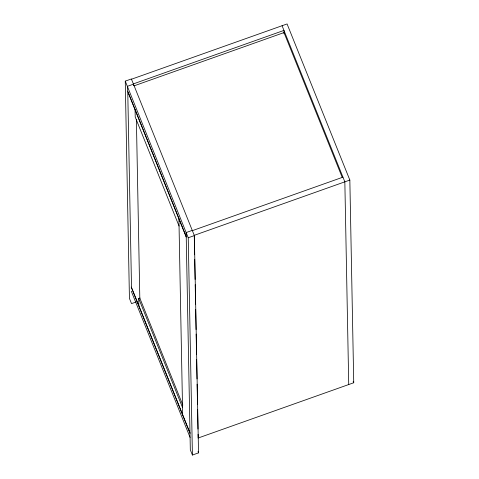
<?xml version="1.0" encoding="UTF-8"?>
<svg xmlns="http://www.w3.org/2000/svg" width="479" height="479" viewBox="0 0 479 479"><rect width="100%" height="100%" fill="white"/><g stroke="black" fill="none" stroke-linecap="round" stroke-linejoin="round"><path stroke-width="0.72" d="M136.287 301.932L131.533 303.62L129.438 298.417L125.264 81.131L131.378 78.963L194.354 235.596L198.528 452.877L192.414 455.05L190.319 449.847L186.145 232.56L192.259 230.387M131.486 79.221L287.077 23.95L349.844 180.062L353.736 382.757L198.138 438.028L198.067 434.291M133.366 83.903L283.957 30.411L284.023 33.823M134.114 85.825L283.999 32.584L342.162 177.254M192.366 230.65L342.958 177.158M349.844 180.062L194.246 235.333L194.624 254.78M192.414 455.05L188.241 237.764L194.354 235.596M138.844 305.752L138.706 298.507L140.066 298.022M282.077 25.728L344.838 181.84L348.73 384.535M353.173 381.368L353.736 382.757M125.264 81.131L188.241 237.764M186.229 236.698L127.438 90.477L127.36 86.334L133.473 84.166L133.497 85.657M186.235 237.009L127.755 91.567L131.521 287.538L189.995 432.98M179.05 226.04L135.222 117.02L135.078 109.781M182.81 405.048L139.814 298.112L136.389 119.612M138.706 298.507L182.535 407.527M198.001 451.577L198.528 452.877M131.21 287.065L190.001 433.291M131.294 291.202L190.079 437.429M194.708 259.271L195.097 279.461M195.198 284.7L195.57 304.147M195.672 309.38L196.055 329.576M196.145 334.061L196.534 354.256M196.629 359.495L197.007 378.943M197.108 384.176L197.492 404.372M197.593 409.605L197.965 429.052M178.912 218.795L182.673 414.766"/></g></svg>
